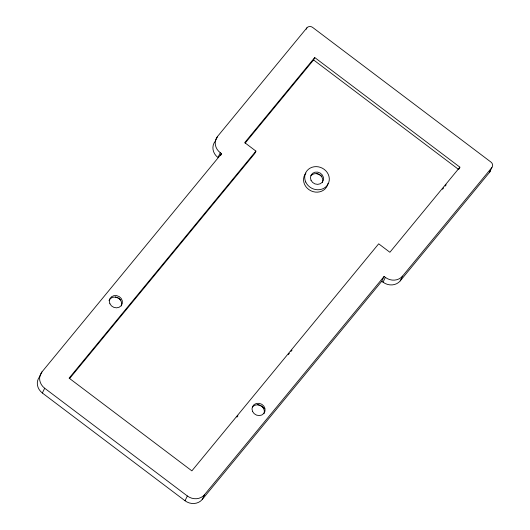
<?xml version="1.0" encoding="UTF-8"?>
<svg xmlns="http://www.w3.org/2000/svg" width="530" height="530" viewBox="0 0 530 530"><rect width="100%" height="100%" fill="white"/><g stroke="black" fill="none" stroke-linecap="round" stroke-linejoin="round"><path stroke-width="0.79" d="M220.281 152.733L221.527 153.673L41.963 371.914L39.651 376.697A12.528 11.342 25.8 0 0 42.36 393.015L185.03 500.764A12.528 11.342 25.8 0 0 202.228 499.479L381.792 281.231L384.104 276.448L385.35 277.389A12.528 11.342 25.8 0 0 402.548 276.103L491.873 167.533A4.174 3.783 25.8 0 0 490.972 162.094L312.634 27.414A4.174 3.783 25.8 0 0 306.903 27.838L217.572 136.409L215.26 141.199A12.528 11.342 25.8 0 0 217.969 157.516L220.281 152.733A12.528 11.342 25.8 0 1 217.572 136.409M42.36 393.015L44.672 388.232A12.528 11.342 25.8 0 1 41.963 371.914M220.54 155.721L221.527 153.673M306.241 29.21L306.903 27.838M459.026 168.964L459.894 167.169L314.74 57.545L244.721 142.643L255.924 151.103L254.764 153.495L69.529 378.625M245.132 143.133L313.581 59.936L314.74 57.545M185.03 500.764L187.342 495.981A12.528 11.342 25.8 0 0 204.54 494.695L384.104 276.448M202.228 499.479L204.54 494.695M381.792 281.231L383.038 282.172L385.35 277.389M383.038 282.172A12.528 11.342 25.8 0 0 400.229 280.887L402.548 276.103M400.229 280.887L489.561 172.316L491.873 167.533M255.924 151.103L69.112 378.148L191.873 470.859L378.685 243.813L389.881 252.267L459.894 167.169M236.897 417.123L237.944 415.851M288.32 354.623L289.367 353.344M290.944 351.436L291.997 350.158M442.543 189.25L443.59 187.978M445.154 186.076L446.2 184.804M313.581 59.936L458.742 169.56M44.672 388.232L187.342 495.981M252.485 407A6.678 6.049 25.8 0 1 260.932 405.834A6.678 6.049 25.8 0 1 263.92 413.665M490.323 170.514A4.174 3.783 25.8 0 1 489.561 172.316M257.348 404.562A10.607 9.606 25.8 0 1 264.357 408.65M316.463 173.482A10.607 9.606 25.8 0 1 321.876 176.424M115.355 296.952A10.607 9.606 25.8 0 1 120.76 299.894M310.924 175.788A6.678 6.049 25.8 0 1 319.371 174.615A6.678 6.049 25.8 0 1 322.359 182.452M108.995 300.609A6.678 6.049 25.8 0 1 117.481 297.694A6.678 6.049 25.8 0 1 121.251 305.923M327.984 183.44A12.528 11.342 25.8 0 1 311.057 190.873A12.528 11.342 25.8 0 1 305.896 173.078M252.565 411.479A6.678 6.049 25.8 0 0 263.874 413.426A6.678 6.049 25.8 0 0 259.256 403.343A6.678 6.049 25.8 0 0 252.565 411.479M311.004 180.26A6.678 6.049 25.8 0 0 322.313 182.207A6.678 6.049 25.8 0 0 317.695 172.131A6.678 6.049 25.8 0 0 311.004 180.26M109.895 303.73A6.678 6.049 25.8 0 0 121.204 305.677A6.678 6.049 25.8 0 0 116.587 295.601A6.678 6.049 25.8 0 0 109.895 303.73M305.757 182.068A12.528 11.342 25.8 0 0 326.957 185.719A12.528 11.342 25.8 0 0 318.305 166.817A12.528 11.342 25.8 0 0 305.757 182.068"/></g></svg>
